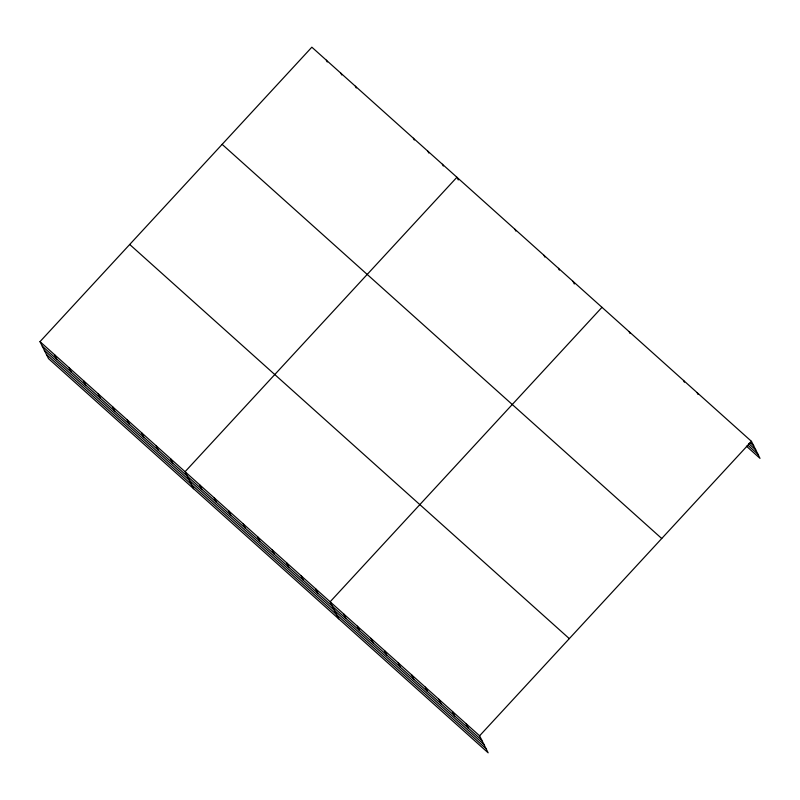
<?xml version="1.0" encoding="UTF-8"?>
<svg xmlns="http://www.w3.org/2000/svg" width="800" height="800" viewBox="0 0 800 800"><rect width="100%" height="100%" fill="white"/><g stroke="black" fill="none" stroke-linecap="round" stroke-linejoin="round"><path stroke-width="1.2" d="M40 341.65L479.59 735.8L488.15 752.81L48.55 358.66L40 341.65L311.85 47.19L751.45 441.34L760 458.35L746.41 446.16M601.98 307.33L330.13 601.79L338.69 618.8M479.59 735.8L751.45 441.34M750.08 442.57L753.7 445.82M748.53 443.45L755.78 449.95M747.96 445.28L757.92 454.21M222.14 144.36L661.73 538.51M129.71 244.48L569.31 638.63M42.25 346.13L481.85 740.29M44.33 350.27L483.93 744.42M46.48 354.53L486.07 748.68M697.1 392.61L698 394.4M683.51 380.42L684.41 382.22M629.16 331.69L630.06 333.48M572.97 281.31L574.32 284M558.46 268.31L559.37 270.1M543.96 255.3L544.86 257.09M514.94 229.28L515.85 231.08M458.27 179.94L456.92 177.26L185.07 471.72L193.62 488.73M442.41 164.25L443.31 166.04M427.9 151.24L428.81 153.03M413.4 138.24L414.3 140.03M355.37 86.21L356.27 88M340.86 73.2L341.77 74.99M326.36 60.19L327.26 61.99M466.01 723.62L468.26 728.1M452.42 711.44L454.67 715.92M438.83 699.26L441.09 703.74M425.24 687.07L427.5 691.55M411.66 674.89L413.91 679.37M398.07 662.71L400.32 667.19M384.48 650.52L386.74 655.01M370.89 638.34L373.15 642.82M357.31 626.16L359.56 630.64M343.72 613.98L345.97 618.46M315.63 588.79L317.88 593.27M301.12 575.78L303.37 580.26M286.61 562.77L288.87 567.25M272.11 549.77L274.36 554.25M257.6 536.76L259.85 541.24M243.09 523.75L245.35 528.23M228.59 510.74L230.84 515.23M214.08 497.74L216.33 502.22M199.57 484.73L201.83 489.21M170.56 458.72L172.81 463.2M156.05 445.71L158.31 450.19M141.55 432.7L143.8 437.18M127.04 419.7L129.29 424.18M112.53 406.69L114.79 411.17M98.03 393.68L100.28 398.16M83.52 380.67L85.77 385.16M69.01 367.67L71.27 372.15M54.51 354.66L56.76 359.14"/></g></svg>
